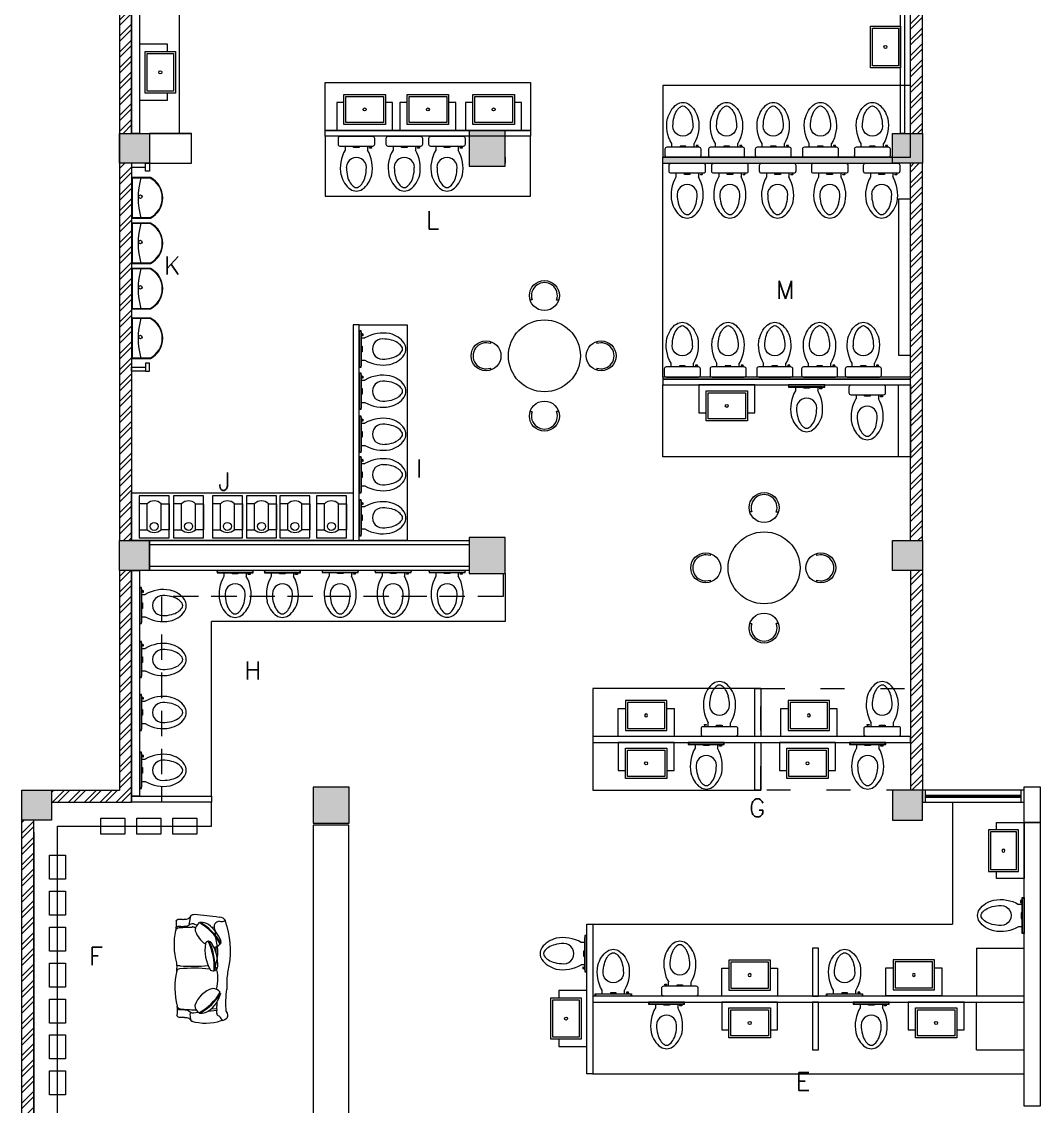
# Model space of a CAD drawing. Header units: inches. Extents: x 111501 to 134888, y 46021 to 52102.
# Drawn here: x 113148 to 113658, y 48866 to 49409 of the extents above; entities that cross this region are included whole.
import ezdxf
from ezdxf.lldxf.tags import DXFTag

# ---------------------------------------------------------------- set-up
doc = ezdxf.new("R2010")
doc.units = ezdxf.units.IN
doc.header["$MEASUREMENT"] = 0
doc.linetypes.add('ACAD_ISO03W100', pattern=[30, 12, -18])
doc.linetypes.add('DASHED', pattern=[19.05, 12.7, -6.35])
for name, color, linetype, lineweight in [('column', 252, 'Continuous', 9), ('FURNITURE', 14, 'Continuous', 18), ('text', 7, 'Continuous', 0), ('wall', 7, 'Continuous', 9), ('window', 140, 'Continuous', 15)]:
    doc.layers.add(name, color=color, linetype=linetype, lineweight=lineweight)
doc.layers.add('pt19', color=151, linetype='Continuous')
doc.styles.get("Standard").update_dxf_attribs({"font": 'txt.shx', "height": 6})
tags = doc.linetypes.add('02B1', pattern=[15, 12, -3]).pattern_tags.tags
tags[6:7] = [DXFTag(74, 4), DXFTag(75, 0), DXFTag(340, '0'), DXFTag(46, 1.0), DXFTag(50, 0.0), DXFTag(44, 0.0), DXFTag(45, 0.0)]
tags[4:5] = [DXFTag(74, 4), DXFTag(75, 0), DXFTag(340, '0'), DXFTag(46, 1.0), DXFTag(50, 0.0), DXFTag(44, 0.0), DXFTag(45, 0.0)]
pattern_1 = [(45, (14270.155, 1823.8855), (-3.97747564, 3.97747564), []), (45, (14272.8066, 1823.8855), (-3.97747564, 3.97747564), [])]

# ---------------------------------------------------------------- blocks, each defined once
blk = doc.blocks.new('A$C2699740B')
at = {"layer": 'FURNITURE'}
for p, q in [((1, 17.05), (1, 1)), ((1, 14.62), (2.86, 14.62)), ((1, 3.43), (2.86, 3.43))]:
    blk.add_line(p, q, dxfattribs=at)
at = {"layer": 'FURNITURE', "linetype": 'Continuous'}
for p, q in [((1, 10.45), (1.54, 10.45)), ((1.54, 7.61), (1, 7.61)), ((1.54, 10.45), (1.54, 7.61))]:
    blk.add_line(p, q, dxfattribs=at)
at = {"layer": 'FURNITURE'}
blk.add_lwpolyline([(0, 0), (1.02, 0), (1.02, 18.06), (0, 18.06)], close=True, dxfattribs=at)
at = {"layer": 'FURNITURE', "linetype": 'Continuous'}
for points in [[(1.53, 16.58), (1, 16.58), (1, 16.35), (1.53, 16.35)], [(1.53, 16.58), (1.87, 16.58), (1.87, 15.63), (1.65, 15.63)], [(1.53, 16.26), (1.53, 16.35)]]:
    blk.add_lwpolyline(points, dxfattribs=at)
blk.add_arc((-0.37, 15.59), 2.01, 0.8881, 19.3392, dxfattribs=at)
at = {"layer": 'FURNITURE', "extrusion": (0, 0, -1)}
for centre, start_param, end_param in [((0, 17.05), 2.356194, 3.926991), ((0, 1), 3.926991, 5.497787)]:
    blk.add_ellipse(centre, major_axis=(-0.709, -0.709), ratio=1, start_param=start_param, end_param=end_param, dxfattribs=at)
at = {"layer": 'FURNITURE'}
for centre, major_axis, start_param, end_param in [((11.95, -1.19), (-12.9, -12.9), 3.740911, 4.44905), ((11.62, 2.43), (10.46, -10.46), 1.79758, 2.102858), ((11.6, 9.03), (3.56, -3.56), 2.356179, 5.497772), ((11.6, -4), (-12.77, -12.77), 3.673654, 3.926975), ((13.26, 2.43), (-8.08, -8.08), 3.368376, 3.673654), ((15.79, 6.48), (4.7, -4.7), 1.370664, 1.797579), ((14.16, 6.48), (7.07, -7.07), 1.370664, 1.797579), ((18, 9.03), (3.81, -3.81), 0.785384, 1.370663), ((13.26, 15.63), (-8.08, -8.08), 1.038704, 1.343982), ((15.79, 11.57), (-4.7, -4.7), 1.343983, 1.770898), ((14.16, 11.57), (7.07, -7.07), -0.226814, 0.200102), ((19.64, 9.03), (-1.44, -1.44), 2.35618, 2.941459), ((19.64, 9.03), (-1.44, -1.44), 1.7709, 2.356179), ((18, 9.03), (-3.81, -3.81), 1.770899, 2.356178), ((11.91, 19.01), (12.74, -12.74), -1.31209, -0.594747), ((11.6, 22.05), (12.77, -12.77), -0.785413, -0.532092), ((11.62, 15.63), (-10.46, -10.46), 1.038704, 1.343982)]:
    blk.add_ellipse(centre, major_axis=major_axis, ratio=1, start_param=start_param, end_param=end_param, dxfattribs=at)
blk = doc.blocks.new('fgfdg')
at = {"layer": 'FURNITURE'}
for points in [[(9958.2, 25320.5), (9961.82, 25320.5), (9961.82, 25334.5), (9933.82, 25334.5), (9933.82, 25320.5), (9937.44, 25320.5)], [(9937.44, 25316.5), (9937.44, 25331.56), (9958.2, 25331.56), (9958.2, 25316.5), (9937.44, 25316.5), (9937.44, 25316.5)]]:
    blk.add_lwpolyline(points, dxfattribs=at)
blk.add_lwpolyline([(9938.44, 25317.5), (9938.44, 25330.56), (9957.2, 25330.56), (9957.2, 25317.5), (9938.44, 25317.5)], close=True, dxfattribs=at)
blk.add_circle((9947.82, 25324.03), 0.75, dxfattribs=at)
blk = doc.blocks.new('so')
at = {"layer": 'FURNITURE'}
for p, q in [((93769.7, 46908.55), (93770.47, 46908.35)), ((93770.77, 46907.56), (93771.08, 46904.87)), ((93752.34, 46905.16), (93752.51, 46906.52)), ((93762.11, 46903.43), (93757.75, 46902.84)), ((93760.52, 46902.13), (93757.93, 46901.98)), ((93769.43, 46904.14), (93767.18, 46903.8)), ((93768.58, 46902.89), (93768.03, 46902.73)), ((93758.31, 46881.28), (93758.24, 46879.86)), ((93753.59, 46857.91), (93753.48, 46858.34)), ((93759.31, 46862.37), (93758.99, 46862.39)), ((93760.5, 46861.17), (93759.13, 46861.32)), ((93769.27, 46859.7), (93767.77, 46860.37)), ((93769.29, 46861.22), (93768.4, 46861.65)), ((93771.08, 46856.49), (93771.61, 46859.22)), ((93769.77, 46854.9), (93769.47, 46854.89)), ((93776, 46857.32), (93774.86, 46857.39)), ((93777.45, 46857.47), (93777.04, 46857.3)), ((93777.89, 46857.84), (93777.45, 46857.47))]:
    blk.add_line(p, q, dxfattribs=at)
for centre, radius, start, end in [((93752.46, 46904.62), 4.07, 18.4048, 56.0401), ((93754.78, 46907.41), 0.592, 8.8705, 94.0542), ((93763.41, 46883.52), 25.81, 74.1393, 107.6386), ((93780.54, 46879.15), 29.07, 119.8296, 148.5746), ((93770.84, 46890.55), 15.56, 124.1523, 166.0404), ((93780.63, 46879.22), 28.66, 119.184, 149.2689), ((93755.74, 46903.77), 2.22, 335.1345, 74.7005), ((93755.09, 46901.83), 2.85, 350.2141, 20.7648), ((93765.94, 46896.04), 8.32, 88.95, 117.4194), ((93765.76, 46903.7), 0.425, 39.9333, 118.7173), ((93766.29, 46903.99), 0.425, 39.9333, 118.7173), ((93763.54, 46900.06), 5.23, 5.8481, 53.1687), ((93769.92, 46901.55), 2.64, 74.0148, 100.6563), ((93756.37, 46904.5), 12.96, 285.2491, 342.4773), ((93759.97, 46897.06), 5.07, 219.4617, 267.8877), ((93777.5, 46879.99), 20.24, 176.5091, 212.6661), ((93759.56, 46880.94), 2.28, 111.7738, 176.8067), ((93787.71, 46881), 29.07, 175.9325, 205.5687), ((93759.48, 46879.97), 3.18, 64.5085, 103.8842), ((93787.69, 46881.11), 28.66, 175.9605, 206.263), ((93744.39, 46872.73), 19.32, 350.1279, 31.5529), ((93757.39, 46868.51), 1.77, 156.9035, 196.4041), ((93756.02, 46869.34), 0.305, 93.719, 203.897), ((93780.82, 46883.9), 29.07, 210.3996, 239.1446), ((93780.9, 46883.82), 28.66, 209.7053, 239.7902), ((93759.92, 46866.36), 5.07, 98.3846, 139.5125), ((93679.26, 46871.47), 79.79, 359.9178, 0.1427), ((93761.85, 46870.2), 1.77, 219.5642, 259.0648), ((93761.83, 46870.19), 1.77, 275.2559, 334.0143), ((93755.99, 46858.63), 13.37, 20.038, 55.9443), ((93774.12, 46875.91), 20.07, 203.2376, 232.6739), ((93761.77, 46868.6), 0.305, 212.0713, 322.2493), ((93755.56, 46853.08), 5.35, 81.4491, 112.1737), ((93756.27, 46861.23), 2.87, 271.8187, 21.7343), ((93765.91, 46867.27), 8.32, 241.5549, 270.0243), ((93766.16, 46859.33), 0.425, 240.2569, 319.041), ((93763.43, 46863.29), 5.23, 305.8056, 353.1262), ((93764.3, 46862.3), 4.34, 4.7503, 12.2324), ((93769.85, 46864.16), 4.5, 262.578, 288.7751)]:
    blk.add_arc(centre, radius, start, end, dxfattribs=at)
at = {"layer": 'FURNITURE', "extrusion": (0, 0, -1)}
for centre, major_axis, ratio, start_param, end_param in [((93757.64, 46904.17), (-5.13, 2.35), 0.618231, 5.500844, 7.184555), ((93773.54, 46909.47), (-3.31, 0.03), 0.909091, 4.616161, 5.890683), ((93689.39, 46899.23), (-63.77, 0.57), 0.909091, 3.056167, 3.251523), ((93764.63, 46809.88), (-102.4, 0.92), 0.909091, 1.601237, 1.67337), ((93767.88, 46905.84), (-3.36, 0.03), 0.909091, 3.452305, 3.740947), ((93773.87, 46910.2), (-0.08, 7.57), 0.730686, 3.178935, 3.779527), ((93775.86, 46848.78), (-59.28, 0.53), 0.909091, 1.527079, 1.573647), ((93775.94, 46852.61), (-59.28, 0.53), 0.909091, 1.527079, 1.573647), ((93775.75, 46900.71), (-1.84, 0.02), 0.909091, 1.671525, 3.054326), ((93776.07, 46901.25), (-1.62, 0.01), 0.909091, 1.838774, 2.80094), ((93776.15, 46905.08), (-1.62, 0.01), 0.909091, 1.838774, 2.80094), ((93890.94, 46901.04), (-113.36, 2.08), 0.701645, 6.254642, 6.313975), ((93921.13, 46888.07), (-163.89, 1.47), 0.909091, 0.062984, 0.077367), ((93759.67, 46900.91), (-1.84, 0.02), 0.909091, 0.073573, 0.254317), ((93921.96, 46889.1), (164.59, 2.24), 0.332533, 3.039374, 3.24171), ((94512.72, 46901.52), (761.68, 30.39), 0.237765, 3.06991, 3.193225), ((93769.2, 46973.97), (1.09, 92.29), 0.86194, 3.038922, 3.227555), ((93776.06, 46879.38), (1.82, 0.64), 0.643947, 4.915204, 6.007097), ((93776.1, 46883.74), (-1.41, 1.06), 0.914805, 2.750316, 4.013629), ((93640.53, 46875.47), (-138.39, 7.62), 0.514907, 2.983139, 3.210922), ((93724.36, 46862.32), (24.04, 24.18), 1, 0.556107, 0.764052), ((93925.72, 46873.33), (-167.53, 1.5), 0.909091, 6.258896, 6.277374), ((93760.41, 46863.29), (-1.84, 0.02), 0.909091, 5.638899, 6.209604), ((93745.95, 47451.69), (-649.87, 5.82), 0.909091, 4.657058, 4.668338), ((93768.59, 46858.41), (-3.26, 0.03), 0.909091, 1.877441, 2.006467), ((93773.86, 46857.98), (-3.31, 0.03), 0.909091, 0.681701, 1.699089), ((93768.37, 46858.41), (-3.36, 0.03), 0.909091, 2.622382, 2.862945), ((93779.28, 46914.66), (-59.28, 0.53), 0.909091, 4.741604, 4.788172), ((93776.49, 46863.15), (-1.84, 0.02), 0.909091, 3.260925, 4.643725), ((93776.58, 46858.71), (-1.62, 0.01), 0.909091, 3.51431, 4.476477), ((93776.7, 46862.24), (-1.62, 0.01), 0.909091, 3.51431, 4.476477), ((93891.41, 46855.42), (-113.27, 4.67), 0.710878, 6.259211, 6.318545), ((93758.3, 46860.31), (4.57, 2.7), 0.675931, 2.302953, 3.269293), ((93792.92, 47096.89), (35.25, 240.83), 0.806916, 3.083864, 3.147073), ((93768.83, 46856.9), (-2.29, 0.02), 0.909091, 3.32703, 4.655766), ((93773.74, 46854.45), (-3.31, 0.03), 0.909091, 0.424568, 1.699089), ((93779.16, 46911.13), (-59.28, 0.53), 0.909091, 4.741604, 4.788172)]:
    blk.add_ellipse(centre, major_axis=major_axis, ratio=ratio, start_param=start_param, end_param=end_param, dxfattribs=at)
at = {"layer": 'FURNITURE'}
for centre, major_axis, ratio, start_param, end_param in [((93640.44, 46884.08), (138.21, 10.34), 0.51003, 6.125714, 6.37511), ((93770.96, 46788.62), (-3.01, 92.25), 0.86194, 6.180515, 6.356807), ((93806.28, 46882.06), (28.59, 1.59), 0.753441, 3.013769, 3.201526), ((93774.94, 46873.78), (12.53, 12.6), 1, 2.00439, 2.558399)]:
    blk.add_ellipse(centre, major_axis=major_axis, ratio=ratio, start_param=start_param, end_param=end_param, dxfattribs=at)
blk.add_open_spline([(93751.68, 46880.48), (93752.13, 46882.86), (93752.89, 46886.84), (93752.75, 46890.88), (93752.7, 46892.51)], degree=3, knots=[0, 0, 0, 0, 10.027834, 16.763705, 16.763705, 16.763705, 16.763705], dxfattribs=at)
blk = doc.blocks.new('Z$W@#6334')
at = {"layer": 'FURNITURE'}
for points in [[(2.47, 3.91), (11.08, 0), (19.45, 18.43), (10.84, 22.34)], [(2.57, 4.14), (10.96, 0.33), (19.12, 18.31), (10.74, 22.11)]]:
    blk.add_lwpolyline(points, dxfattribs=at)
blk.add_circle((10.97, 10.47), 0.875, dxfattribs=at)
for centre, radius, start, end in [((11.37, 10.99), 11.37, 92.6651, 218.4878), ((11.37, 10.99), 11.12, 92.6651, 218.4878), ((-20.87, 25.63), 36.4, 319.4334, 351.7195)]:
    blk.add_arc(centre, radius, start, end, dxfattribs=at)
blk = doc.blocks.new('EWC')
at = {"layer": 'FURNITURE'}
for p, q in [((120.336, 285.853), (120.336, 285.929)), ((120.361, 285.954), (120.763, 285.954)), ((120.788, 285.929), (120.788, 285.853)), ((120.763, 285.828), (120.361, 285.828)), ((120.422, 285.828), (120.422, 285.782)), ((120.702, 285.828), (120.702, 285.782))]:
    blk.add_line(p, q, dxfattribs=at)
at = {"layer": 'FURNITURE', "linetype": 'ByBlock'}
blk.add_line((120.367, 285.954), (120.757, 285.954), dxfattribs=at)
at = {"layer": 'FURNITURE', "linetype": 'Continuous'}
for p, q in [((120.527, 285.815), (120.527, 285.828)), ((120.597, 285.815), (120.527, 285.815)), ((120.597, 285.828), (120.597, 285.815))]:
    blk.add_line(p, q, dxfattribs=at)
for points in [[(120.751, 285.815), (120.751, 285.807), (120.727, 285.807), (120.727, 285.812)], [(120.743, 285.815), (120.745, 285.815)], [(120.751, 285.815), (120.751, 285.828), (120.745, 285.828), (120.745, 285.815)]]:
    blk.add_lwpolyline(points, dxfattribs=at)
blk.add_arc((120.726, 285.862), 0.0503, 270.8881, 289.3392, dxfattribs=at)
at = {"layer": 'FURNITURE', "extrusion": (0, 0, -1)}
for centre, major_axis, start_param, end_param in [((120.361, 285.929), (-0.0177, -0.0177), 0.785398, 2.356194), ((120.763, 285.929), (-0.0177, -0.0177), 2.356194, 3.926991), ((120.361, 285.853), (-0.0177, 0.0177), 3.926991, 5.497787), ((120.763, 285.853), (-0.0177, 0.0177), 2.356194, 3.926991)]:
    blk.add_ellipse(centre, major_axis=major_axis, ratio=1, start_param=start_param, end_param=end_param, dxfattribs=at)
at = {"layer": 'FURNITURE'}
for centre, major_axis, start_param, end_param in [((120.811, 285.555), (-0.319, -0.319), -1.31209, -0.594747), ((120.307, 285.555), (-0.322, 0.322), 3.740911, 4.44905), ((120.562, 285.563), (-0.0891, -0.0891), 2.356179, 5.497772), ((120.888, 285.563), (-0.319, -0.319), -0.785413, -0.532092), ((120.236, 285.563), (-0.319, 0.319), 3.673654, 3.926975), ((120.727, 285.563), (-0.261, 0.261), 1.038704, 1.343982), ((120.626, 285.499), (-0.177, -0.177), -0.226814, 0.200102), ((120.727, 285.522), (-0.202, 0.202), 1.038704, 1.343982), ((120.626, 285.458), (-0.117, 0.117), 1.343983, 1.770898), ((120.498, 285.458), (-0.117, -0.117), 1.370664, 1.797579), ((120.498, 285.499), (-0.177, -0.177), 1.370664, 1.797579), ((120.397, 285.522), (-0.202, 0.202), 3.368376, 3.673654), ((120.397, 285.563), (-0.261, -0.261), 1.79758, 2.102858), ((120.562, 285.403), (-0.0954, 0.0954), 1.770899, 2.356178), ((120.562, 285.362), (-0.036, 0.036), 1.7709, 2.356179), ((120.562, 285.362), (-0.036, 0.036), 2.35618, 2.941459), ((120.562, 285.403), (-0.0954, -0.0954), 0.785384, 1.370663)]:
    blk.add_ellipse(centre, major_axis=major_axis, ratio=1, start_param=start_param, end_param=end_param, dxfattribs=at)

msp = doc.modelspace()

# ---------------------------------------------------------------- hatches: boundary and pattern name
at = {"layer": 'column'}
h = msp.add_hatch(color=256, dxfattribs=at)
h.paths.add_polyline_path([(113372.45, 49150.92), (113372.45, 49132.92), (113390.45, 49132.92), (113390.45, 49150.92)])
h.paths.add_polyline_path([(113372.45, 49354.84), (113372.45, 49336.84), (113390.45, 49336.84), (113390.45, 49354.84)])
h.paths.add_polyline_path([(113372.45, 49558.77), (113372.45, 49540.77), (113390.45, 49540.77), (113390.45, 49558.77)])
h = msp.add_hatch(color=256, dxfattribs=at)
h.paths.add_polyline_path([(113197.45, 49349.39), (113197.45, 49338.39), (113208.45, 49338.39), (113208.45, 49349.39)])
h.paths.add_polyline_path([(113208.45, 49349.39), (113208.45, 49353.39), (113197.45, 49353.39), (113197.45, 49349.39)])
h.paths.add_polyline_path([(113208.45, 49338.39), (113212.45, 49338.39), (113212.45, 49349.39), (113208.45, 49349.39)])
h.paths.add_polyline_path([(113212.45, 49353.39), (113208.45, 49353.39), (113208.45, 49349.39), (113212.45, 49349.39)])
h = msp.add_hatch(color=256, dxfattribs=at)
h.paths.add_polyline_path([(113584.45, 49349.39), (113584.45, 49338.39), (113595.45, 49338.39), (113595.45, 49349.39)])
h.paths.add_polyline_path([(113595.45, 49349.39), (113595.45, 49353.39), (113584.45, 49353.39), (113584.45, 49349.39)])
h.paths.add_polyline_path([(113595.45, 49338.39), (113599.45, 49338.39), (113599.45, 49349.39), (113595.45, 49349.39)])
h.paths.add_polyline_path([(113599.45, 49353.39), (113595.45, 49353.39), (113595.45, 49349.39), (113599.45, 49349.39)])
h = msp.add_hatch(color=256, dxfattribs=at)
h.paths.add_polyline_path([(113197.45, 49145.47), (113197.45, 49134.47), (113208.45, 49134.47), (113208.45, 49145.47)])
h.paths.add_polyline_path([(113208.45, 49145.47), (113208.45, 49149.47), (113197.45, 49149.47), (113197.45, 49145.47)])
h.paths.add_polyline_path([(113208.45, 49134.47), (113212.45, 49134.47), (113212.45, 49145.47), (113208.45, 49145.47)])
h.paths.add_polyline_path([(113212.45, 49149.47), (113208.45, 49149.47), (113208.45, 49145.47), (113212.45, 49145.47)])
h = msp.add_hatch(color=256, dxfattribs=at)
h.paths.add_polyline_path([(113584.45, 49145.47), (113584.45, 49134.47), (113595.45, 49134.47), (113595.45, 49145.47)])
h.paths.add_polyline_path([(113595.45, 49145.47), (113595.45, 49149.47), (113584.45, 49149.47), (113584.45, 49145.47)])
h.paths.add_polyline_path([(113595.45, 49134.47), (113599.45, 49134.47), (113599.45, 49145.47), (113595.45, 49145.47)])
h.paths.add_polyline_path([(113599.45, 49149.47), (113595.45, 49149.47), (113595.45, 49145.47), (113599.45, 49145.47)])
for points in [[(113294.46, 49025.92), (113294.46, 49007.92), (113312.46, 49007.92), (113312.46, 49025.92)], [(113148.45, 49024.42), (113148.45, 49009.42), (113163.45, 49009.42), (113163.45, 49024.42)]]:
    msp.add_hatch(color=256, dxfattribs=at).paths.add_polyline_path(points)
h = msp.add_hatch(color=256, dxfattribs=at)
h.paths.add_polyline_path([(113599.45, 49020.47), (113599.45, 49009.47), (113588.45, 49009.47), (113588.45, 49020.47)])
h.paths.add_polyline_path([(113588.45, 49020.47), (113588.45, 49024.47), (113599.45, 49024.47), (113599.45, 49020.47)])
h.paths.add_polyline_path([(113588.45, 49009.47), (113584.45, 49009.47), (113584.45, 49020.47), (113588.45, 49020.47)])
h.paths.add_polyline_path([(113584.45, 49024.47), (113588.45, 49024.47), (113588.45, 49020.47), (113584.45, 49020.47)])
at = {"layer": 'pt19', "lineweight": 0}
msp.add_hatch(color=256, dxfattribs=at).paths.add_polyline_path([(113469.45, 49341.34), (113469.45, 49338.34), (113584.45, 49338.34), (113584.45, 49341.34)])
at = {"layer": 'wall', "lineweight": 5}
h = msp.add_hatch(dxfattribs=at)
h.set_pattern_fill('ANSI32', color=256, scale=15, style=0)
h.set_pattern_definition(pattern_1)
h.paths.add_polyline_path([(113593.45, 49353.34), (113599.45, 49353.34), (113599.45, 49542.27), (113593.45, 49542.27)])
h.paths.add_polyline_path([(113593.45, 49149.42), (113599.45, 49149.42), (113599.45, 49338.34), (113593.45, 49338.34)])
h.paths.add_polyline_path([(113593.45, 49557.27), (113599.45, 49557.27), (113599.45, 49742.2), (113593.45, 49742.2)])
h.paths.add_polyline_path([(113593.45, 49024.42), (113599.45, 49024.42), (113599.45, 49134.42), (113593.45, 49134.42)])
h = msp.add_hatch(dxfattribs=at)
h.set_pattern_fill('ANSI32', color=256, scale=15, style=0)
h.set_pattern_definition(pattern_1)
h.paths.add_polyline_path([(113197.45, 49353.34), (113203.45, 49353.34), (113203.45, 49540.77), (113197.45, 49540.77)])
h.paths.add_polyline_path([(113197.45, 49730.2), (113197.45, 49558.77), (113203.45, 49558.77), (113203.45, 49730.2)])
h = msp.add_hatch(dxfattribs=at)
h.set_pattern_fill('ANSI32', color=256, scale=15, style=0)
h.set_pattern_definition(pattern_1)
h.paths.add_polyline_path([(113163.45, 49018.42), (113163.45, 49024.42), (113197.45, 49024.42), (113197.45, 49134.42), (113203.45, 49134.42), (113203.45, 49125.93), (113203.45, 49107.88), (113203.45, 49098.93), (113203.45, 49080.87), (113203.45, 49072.41), (113203.45, 49054.35), (113203.45, 49043.45), (113203.45, 49025.4), (113203.45, 49018.42)])
h.paths.add_polyline_path([(113197.45, 49149.42), (113203.45, 49149.42), (113203.45, 49338.34), (113197.45, 49338.34)])
h = msp.add_hatch(dxfattribs=at)
h.set_pattern_fill('ANSI32', color=256, scale=15, style=0)
h.set_pattern_definition(pattern_1)
h.paths.add_polyline_path([(113148.45, 48822.49), (113148.45, 49009.42), (113154.45, 49009.42), (113154.45, 48822.49)])

# ---------------------------------------------------------------- linework, layer by layer
at = {"layer": 'column'}
for points in [[(113197.45, 49353.34), (113212.45, 49353.34), (113212.45, 49338.34), (113197.45, 49338.34)], [(113390.45, 49354.84), (113372.45, 49354.84), (113372.45, 49336.84), (113390.45, 49336.84)], [(113584.45, 49353.34), (113599.45, 49353.34), (113599.45, 49338.34), (113584.45, 49338.34)], [(113390.45, 49150.92), (113372.45, 49150.92), (113372.45, 49132.92), (113390.45, 49132.92)], [(113197.45, 49149.42), (113212.45, 49149.42), (113212.45, 49134.42), (113197.45, 49134.42)], [(113584.45, 49149.42), (113599.45, 49149.42), (113599.45, 49134.42), (113584.45, 49134.42)], [(113312.46, 49025.92), (113294.46, 49025.92), (113294.46, 49007.92), (113312.46, 49007.92)], [(113148.45, 49024.42), (113163.45, 49024.42), (113163.45, 49009.42), (113148.45, 49009.42)], [(113599.45, 49024.42), (113584.45, 49024.42), (113584.45, 49009.42), (113599.45, 49009.42)]]:
    msp.add_lwpolyline(points, close=True, dxfattribs=at)
at = {"layer": 'FURNITURE', "lineweight": 5}
for p, q in [((113227.45, 49353.34), (113227.45, 49531.77)), ((113212.45, 49353.34), (113233.45, 49353.34)), ((113469.45, 49231.34), (113469.45, 49341.34)), ((113210.45, 49334.32), (113210.45, 49338.32)), ((113389.45, 49132.92), (113389.45, 49121.42)), ((113390.45, 49132.92), (113390.45, 49108.92)), ((113243.45, 49021.42), (113243.45, 49108.92)), ((113390.45, 49108.92), (113243.45, 49108.92)), ((113434.45, 49075.42), (113434.45, 49024.42)), ((113614.45, 49018.42), (113614.45, 48957.42)), ((113434.45, 48957.42), (113614.45, 48957.42)), ((113434.45, 48957.42), (113434.45, 48921.42)), ((113434.45, 48918.42), (113434.45, 48882.42)), ((113434.45, 48882.42), (113650.45, 48882.42))]:
    msp.add_line(p, q, dxfattribs=at)
at = {"layer": 'FURNITURE', "lineweight": 0}
for p, q in [((113404.04, 49269.92), (113402.99, 49269.93)), ((113417.32, 49269.88), (113416.27, 49269.88)), ((113383.17, 49249.1), (113383.16, 49248.05)), ((113436.35, 49249.1), (113436.35, 49248.05)), ((113383.12, 49235.83), (113383.12, 49234.77)), ((113436.39, 49235.83), (113436.4, 49234.77)), ((113404.04, 49213.97), (113402.99, 49213.96)), ((113417.32, 49214.01), (113416.27, 49214.01)), ((113514.04, 49163.79), (113512.99, 49163.79)), ((113527.32, 49163.74), (113526.27, 49163.74)), ((113493.16, 49142.97), (113493.16, 49141.91)), ((113546.35, 49142.97), (113546.35, 49141.91)), ((113493.12, 49129.69), (113493.12, 49128.63)), ((113546.39, 49129.69), (113546.4, 49128.63)), ((113514.04, 49107.83), (113512.99, 49107.82)), ((113527.32, 49107.87), (113526.27, 49107.87))]:
    msp.add_line(p, q, dxfattribs=at)
at = {"layer": 'FURNITURE', "linetype": 'DASHED', "lineweight": 5}
msp.add_line((113218.45, 49121.42), (113218.45, 49018.42), dxfattribs=at)
at = {"layer": 'FURNITURE', "lineweight": 5}
for points in [[(113203.45, 49540.77), (113207.38, 49540.77), (113207.38, 49353.34), (113203.45, 49353.34)], [(113588.45, 49542.27), (113590.45, 49542.27), (113590.45, 49353.34), (113588.45, 49353.34)], [(113403.14, 49354.84), (113300.45, 49354.84), (113300.45, 49378.84), (113403.14, 49378.84)], [(113469.45, 49341.34), (113593.45, 49341.34), (113593.45, 49377.34), (113469.45, 49377.34)], [(113212.45, 49338.42), (113233.45, 49338.42), (113233.45, 49353.34), (113212.45, 49353.34)], [(113300.45, 49354.84), (113403.14, 49354.84), (113403.14, 49351.84), (113300.45, 49351.84)], [(113403.14, 49351.84), (113300.45, 49351.84), (113300.45, 49321.84), (113403.14, 49321.84)], [(113203.45, 49336.34), (113210.45, 49336.34), (113210.45, 49338.34), (113203.45, 49338.34)], [(113210.45, 49338.34), (113212.45, 49338.34), (113212.45, 49334.34), (113210.45, 49334.34)], [(113587.45, 49242.34), (113593.45, 49242.34), (113593.45, 49320.34), (113587.45, 49320.34)], [(113317.45, 49257.42), (113314.45, 49257.42), (113314.45, 49149.42), (113317.45, 49149.42)], [(113317.45, 49257.42), (113341.45, 49257.42), (113341.45, 49149.42), (113317.45, 49149.42)], [(113210.45, 49234.34), (113212.45, 49234.34), (113212.45, 49238.34), (113210.45, 49238.34)], [(113210.45, 49234.34), (113203.45, 49234.34), (113203.45, 49236.34), (113210.45, 49236.34)], [(113469.45, 49230.34), (113593.45, 49230.34), (113593.45, 49231.34), (113469.45, 49231.34)], [(113469.45, 49227.34), (113593.45, 49227.34), (113593.45, 49230.34), (113469.45, 49230.34)], [(113469.45, 49227.34), (113593.45, 49227.34), (113593.45, 49191.34), (113469.45, 49191.34)], [(113587.45, 49227.34), (113593.45, 49227.34), (113593.45, 49191.34), (113587.45, 49191.34)], [(113222.28, 49171.9), (113207.28, 49171.9), (113207.28, 49150.9), (113222.28, 49150.9)], [(113239.51, 49171.9), (113224.51, 49171.9), (113224.51, 49150.9), (113239.51, 49150.9)], [(113258.94, 49171.9), (113243.94, 49171.9), (113243.94, 49150.9), (113258.94, 49150.9)], [(113276.03, 49171.9), (113261.03, 49171.9), (113261.03, 49150.9), (113276.03, 49150.9)], [(113292.74, 49171.9), (113277.74, 49171.9), (113277.74, 49150.9), (113292.74, 49150.9)], [(113311.01, 49171.9), (113296.01, 49171.9), (113296.01, 49150.9), (113311.01, 49150.9)], [(113211.28, 49167.9), (113207.28, 49167.9), (113207.28, 49154.9), (113211.28, 49154.9)], [(113218.28, 49167.9), (113222.28, 49167.9), (113222.28, 49154.9), (113218.28, 49154.9)], [(113228.51, 49167.9), (113224.51, 49167.9), (113224.51, 49154.9), (113228.51, 49154.9)], [(113235.51, 49167.9), (113239.51, 49167.9), (113239.51, 49154.9), (113235.51, 49154.9)], [(113247.94, 49167.9), (113243.94, 49167.9), (113243.94, 49154.9), (113247.94, 49154.9)], [(113254.94, 49167.9), (113258.94, 49167.9), (113258.94, 49154.9), (113254.94, 49154.9)], [(113265.03, 49167.9), (113261.03, 49167.9), (113261.03, 49154.9), (113265.03, 49154.9)], [(113272.03, 49167.9), (113276.03, 49167.9), (113276.03, 49154.9), (113272.03, 49154.9)], [(113281.74, 49167.9), (113277.74, 49167.9), (113277.74, 49154.9), (113281.74, 49154.9)], [(113288.74, 49167.9), (113292.74, 49167.9), (113292.74, 49154.9), (113288.74, 49154.9)], [(113300.01, 49167.9), (113296.01, 49167.9), (113296.01, 49154.9), (113300.01, 49154.9)], [(113307.01, 49167.9), (113311.01, 49167.9), (113311.01, 49154.9), (113307.01, 49154.9)], [(113212.45, 49149.42), (113372.45, 49149.42), (113372.45, 49134.42), (113212.45, 49134.42)], [(113203.45, 49134.42), (113207.45, 49134.42), (113207.45, 49021.42), (113203.45, 49021.42)], [(113515.48, 49075.42), (113518.48, 49075.42), (113518.48, 49051.42), (113515.48, 49051.42)], [(113593.45, 49051.42), (113434.45, 49051.42), (113434.45, 49048.42), (113593.45, 49048.42)], [(113515.46, 49048.42), (113518.46, 49048.42), (113518.46, 49024.42), (113515.46, 49024.42)], [(113203.45, 49021.42), (113243.45, 49021.42), (113243.45, 49018.42), (113203.45, 49018.42)], [(113188.11, 49010.42), (113200.11, 49010.42), (113200.11, 49002.42), (113188.11, 49002.42)], [(113206.11, 49010.42), (113218.11, 49010.42), (113218.11, 49002.42), (113206.11, 49002.42)], [(113224.11, 49010.42), (113236.11, 49010.42), (113236.11, 49002.42), (113224.11, 49002.42)], [(113170.45, 48991.91), (113170.45, 48979.91), (113162.45, 48979.91), (113162.45, 48991.91)], [(113170.45, 48973.91), (113170.45, 48961.91), (113162.45, 48961.91), (113162.45, 48973.91)], [(113170.45, 48955.91), (113170.45, 48943.91), (113162.45, 48943.91), (113162.45, 48955.91)], [(113431.45, 48957.42), (113434.45, 48957.42), (113434.45, 48882.42), (113431.45, 48882.42)], [(113544.45, 48921.42), (113547.45, 48921.42), (113547.45, 48945.42), (113544.45, 48945.42)], [(113170.45, 48937.91), (113170.45, 48925.91), (113162.45, 48925.91), (113162.45, 48937.91)], [(113170.45, 48919.91), (113170.45, 48907.91), (113162.45, 48907.91), (113162.45, 48919.91)], [(113434.45, 48918.42), (113650.45, 48918.42), (113650.45, 48921.42), (113434.45, 48921.42)], [(113544.45, 48894.42), (113547.45, 48894.42), (113547.45, 48918.42), (113544.45, 48918.42)], [(113170.45, 48901.91), (113170.45, 48889.91), (113162.45, 48889.91), (113162.45, 48901.91)], [(113170.45, 48883.91), (113170.45, 48871.91), (113162.45, 48871.91), (113162.45, 48883.91)]]:
    msp.add_lwpolyline(points, close=True, dxfattribs=at)
at = {"layer": 'FURNITURE'}
for points in [[(113573.39, 49406.96), (113588.45, 49406.96), (113588.45, 49386.2), (113573.39, 49386.2), (113573.39, 49406.96), (113573.39, 49406.96)], [(113626.45, 48945.42), (113626.45, 48921.42)], [(113626.45, 48894.42), (113626.45, 48918.42)]]:
    msp.add_lwpolyline(points, dxfattribs=at)
msp.add_lwpolyline([(113574.39, 49405.96), (113587.45, 49405.96), (113587.45, 49387.2), (113574.39, 49387.2), (113574.39, 49405.96)], close=True, dxfattribs=at)
at = {"layer": 'FURNITURE', "lineweight": 5}
for points in [[(113390.45, 49341.34), (113390.45, 49338.34)], [(113469.45, 49341.34), (113584.45, 49341.34)], [(113469.45, 49338.34), (113584.45, 49338.34), (113584.45, 49341.34), (113469.45, 49341.34)], [(113212.45, 49147.42), (113372.45, 49147.42)], [(113372.45, 49136.42), (113212.45, 49136.42)], [(113518.48, 49075.42), (113434.45, 49075.42)], [(113434.45, 49024.42), (113518.46, 49024.42)], [(113166.45, 49006.42), (113243.45, 49006.42), (113243.45, 49018.42), (113203.45, 49018.42)], [(113154.45, 49003.49), (113154.45, 48822.49), (113166.45, 48822.49)], [(113166.45, 48822.49), (113166.45, 49006.42)], [(113626.45, 48945.42), (113650.45, 48945.42)], [(113626.45, 48894.42), (113650.45, 48894.42)]]:
    msp.add_lwpolyline(points, dxfattribs=at)
at = {"layer": 'FURNITURE', "linetype": 'ByBlock', "lineweight": 0}
msp.add_lwpolyline([(113314.45, 49173.42), (113314.45, 49149.42), (113203.45, 49149.42), (113203.45, 49173.42)], close=True, dxfattribs=at)
at = {"layer": 'FURNITURE', "linetype": 'DASHED', "lineweight": 5}
msp.add_lwpolyline([(113389.45, 49121.42), (113218.45, 49121.42)], dxfattribs=at)
at = {"layer": 'FURNITURE', "linetype": 'ACAD_ISO03W100', "lineweight": 5}
msp.add_lwpolyline([(113518.48, 49075.42), (113593.45, 49075.42), (113593.45, 49024.42), (113518.48, 49024.42)], close=True, dxfattribs=at)
at = {"layer": 'FURNITURE', "linetype": '02B1', "lineweight": 0}
msp.add_lwpolyline([(113294.32, 48823.08), (113312.32, 48823.08), (113312.32, 49007.01), (113294.32, 49007.01)], close=True, dxfattribs=at)
at = {"layer": 'FURNITURE'}
msp.add_circle((113580.92, 49396.58), 0.75, dxfattribs=at)
at = {"layer": 'FURNITURE', "lineweight": 0}
for centre, radius in [((113410.16, 49272.11), 7.5), ((113410.16, 49241.94), 18), ((113380.93, 49241.94), 7.5), ((113438.58, 49241.94), 7.5), ((113410.16, 49211.78), 7.5), ((113520.16, 49165.98), 7.5), ((113520.16, 49135.81), 18), ((113490.93, 49135.81), 7.5), ((113548.58, 49135.81), 7.5), ((113520.16, 49105.64), 7.5)]:
    msp.add_circle(centre, radius, dxfattribs=at)
at = {"layer": 'FURNITURE', "lineweight": 5}
for centre in [(113214.78, 49156.56), (113232.01, 49156.56), (113251.44, 49156.56), (113268.53, 49156.56), (113285.24, 49156.56), (113303.51, 49156.56)]:
    msp.add_circle(centre, 2, dxfattribs=at)
at = {"layer": 'FURNITURE', "lineweight": 0}
for centre, start, end in [((113410.16, 49272.11), 339.9196, 199.696), ((113380.93, 49241.94), 69.9196, 289.696), ((113438.58, 49241.94), 250.304, 110.0804), ((113410.16, 49211.78), 160.304, 20.0804), ((113520.16, 49165.98), 339.9196, 199.696), ((113490.93, 49135.81), 69.9196, 289.696), ((113548.58, 49135.81), 250.304, 110.0804), ((113520.16, 49105.64), 160.304, 20.0804)]:
    msp.add_arc(centre, 6.5, start, end, dxfattribs=at)
at = {"layer": 'FURNITURE', "lineweight": 5}
for centre, start, end in [((113214.78, 49164.25), 46.249, 133.751), ((113232.01, 49164.25), 46.249, 133.751), ((113251.44, 49164.25), 46.249, 133.751), ((113268.53, 49164.25), 46.249, 133.751), ((113285.24, 49164.25), 46.249, 133.751), ((113303.51, 49164.25), 46.249, 133.751), ((113214.78, 49158.56), 226.249, 313.751), ((113232.01, 49158.56), 226.249, 313.751), ((113251.44, 49158.56), 226.249, 313.751), ((113268.53, 49158.56), 226.249, 313.751), ((113285.24, 49158.56), 226.249, 313.751), ((113303.51, 49158.56), 226.249, 313.751)]:
    msp.add_arc(centre, 5.06, start, end, dxfattribs=at)
at = {"layer": 'wall'}
for p, q in [((113197.45, 49542.27), (113197.45, 49149.42)), ((113203.45, 49540.77), (113203.45, 49353.34)), ((113593.45, 49353.34), (113593.45, 49542.27)), ((113599.45, 49353.34), (113599.45, 49542.27)), ((113203.45, 49338.34), (113203.45, 49149.42)), ((113593.45, 49149.42), (113593.45, 49338.34)), ((113599.45, 49149.42), (113599.45, 49338.34)), ((113197.45, 49134.42), (113197.45, 49024.42)), ((113203.45, 49134.42), (113203.45, 49018.42)), ((113593.45, 49134.42), (113593.45, 49024.42)), ((113599.45, 49134.42), (113599.45, 49024.42)), ((113163.45, 49024.42), (113197.45, 49024.42)), ((113163.45, 49018.42), (113203.45, 49018.42)), ((113599.45, 49018.42), (113650.45, 49018.42)), ((113148.45, 48822.49), (113148.45, 49009.42)), ((113154.45, 48822.49), (113154.45, 49009.42))]:
    msp.add_line(p, q, dxfattribs=at)
for points in [[(113658.45, 49008.22), (113650.45, 49008.22), (113650.45, 49026.22), (113658.45, 49026.22)], [(113599.45, 49018.42), (113650.45, 49018.42), (113650.45, 49024.42), (113599.45, 49024.42)], [(113658.45, 48866.22), (113650.45, 48866.22), (113650.45, 49008.22), (113658.45, 49008.22)]]:
    msp.add_lwpolyline(points, close=True, dxfattribs=at)
for points in [[(113600.95, 49018.42), (113600.95, 49024.42)], [(113648.95, 49018.42), (113648.95, 49024.42)]]:
    msp.add_lwpolyline(points, dxfattribs=at)
at = {"layer": 'window', "lineweight": 5}
for p, q in [((113600.95, 49021.92), (113648.95, 49021.92)), ((113600.95, 49021.42), (113648.95, 49021.42)), ((113600.95, 49020.92), (113648.95, 49020.92))]:
    msp.add_line(p, q, dxfattribs=at)

# ---------------------------------------------------------------- block references
at = {"layer": 'FURNITURE', "linetype": 'ByBlock', "lineweight": 0}
for p, rotation in [((138541.88, 39436.09), 89.99999999999999), ((123267.99, 74689.35), 180), ((123299.67, 74689.35), 180), ((123332.56, 74689.35), 180), ((88096.95, 58857.96), 270)]:
    msp.add_blockref('fgfdg', p, dxfattribs=dict(at, rotation=rotation))
at = {"layer": 'FURNITURE', "lineweight": 0}
for p, xscale, yscale, zscale, rotation in [((108657.05, 60779.49), -40.00000000000001, 39.99999999999997, 40, 179.999999999995), ((108678.91, 60779.49), -40.00000000000001, 39.99999999999997, 40, 179.999999999995), ((108702.27, 60779.49), -40.00000000000001, 39.99999999999997, 40, 179.999999999995), ((108725.9, 60779.49), -40.00000000000001, 39.99999999999997, 40, 179.999999999995), ((108751.9, 60779.49), -40.00000000000001, 39.99999999999997, 40, 179.999999999995), ((108656.73, 60669.49), -40.00000000000001, 39.99999999999997, 40, 179.999999999995), ((108679.66, 60669.49), -40.00000000000001, 39.99999999999997, 40, 179.999999999995), ((108703.03, 60669.49), -40.00000000000001, 39.99999999999997, 40, 179.999999999995), ((108725.46, 60669.49), -40.00000000000001, 39.99999999999997, 40, 179.999999999995), ((108747.37, 60669.49), -40.00000000000001, 39.99999999999997, 40, 179.999999999995), ((118320.28, 60489.56), 40.00000000000001, 40.00000000000001, 40.00000000000001, 180), ((118401.78, 60489.56), 40.00000000000001, 40.00000000000001, 40.00000000000001, 180), ((118300.45, 60359.56), 40.00000000000001, 40.00000000000001, 40.00000000000001, 180)]:
    msp.add_blockref('EWC', p, dxfattribs=dict(at, xscale=xscale, yscale=yscale, zscale=zscale, rotation=rotation))
at = {"layer": 'FURNITURE', "lineweight": 0, "xscale": 40.00000000000001, "yscale": 40.00000000000001, "zscale": 40.00000000000001}
for p in [(108493.55, 37913.7), (108517.54, 37913.7), (108538.92, 37913.7), (108659.17, 37900.2), (108680.55, 37900.2), (108704.48, 37900.2), (108730.57, 37900.2), (108756.56, 37900.2), (108749.33, 37789.2)]:
    msp.add_blockref('EWC', p, dxfattribs=at)
at = {"layer": 'FURNITURE', "rotation": 204.4235524367763}
for p in [(113213.55, 49335.73), (113213.55, 49313), (113213.55, 49290.28), (113213.55, 49265.44)]:
    msp.add_blockref('Z$W@#6334', p, dxfattribs=at)
at = {"layer": 'FURNITURE', "lineweight": 0}
for p in [(113317.45, 49236.32), (113317.45, 49215.2), (113317.45, 49193.64), (113317.45, 49173.39), (113317.45, 49151.83), (113207.45, 49107.88), (113207.45, 49080.87), (113207.45, 49054.35), (113207.45, 49025.4)]:
    msp.add_blockref('A$C2699740B', p, dxfattribs=at)
at = {"layer": 'FURNITURE', "linetype": 'ByBlock', "lineweight": 0}
for p in [(103553.68, 23892.84), (103513.27, 23713.91), (103594.07, 23713.91), (103565.12, 23583.91), (103658.48, 23583.91)]:
    msp.add_blockref('fgfdg', p, dxfattribs=at)
at = {"layer": 'FURNITURE', "lineweight": 0}
for p, rotation in [((113532.43, 49227.34), 270), ((113246.28, 49134.37), 270), ((113269.96, 49134.37), 270), ((113298.91, 49134.42), 270), ((113325.43, 49134.42), 270), ((113352.44, 49134.42), 270), ((113482.19, 49048.42), 270), ((113563, 49048.42), 270), ((113431.45, 48951.66), 179.9999999999796), ((113462.32, 48918.42), 269.9999999999797), ((113564.78, 48918.42), 269.9999999999797)]:
    msp.add_blockref('A$C2699740B', p, dxfattribs=dict(at, rotation=rotation))
at = {"layer": 'FURNITURE', "linetype": 'ByBlock', "lineweight": 0, "xscale": -1}
for p, rotation in [((103513.27, 74385.92), 180), ((103594.77, 74385.92), 180), ((88315.95, 39046.4), 270), ((103565.12, 74255.92), 180), ((103647.31, 74256.01), 180)]:
    msp.add_blockref('fgfdg', p, dxfattribs=dict(at, rotation=rotation))
at = {"layer": 'FURNITURE', "lineweight": 0, "xscale": -1.000000000000001}
msp.add_blockref('A$C2699740B', (113650.45, 48952.69), dxfattribs=at)
at = {"layer": 'FURNITURE', "lineweight": 5, "rotation": 180}
msp.add_blockref('so', (207003.88, 95817.2), dxfattribs=at)
at = {"layer": 'FURNITURE', "lineweight": 0, "xscale": -1.000000000000001, "rotation": 270.0000000000203}
for p in [(113435.63, 48921.42), (113551.45, 48921.42)]:
    msp.add_blockref('A$C2699740B', p, dxfattribs=at)

# ---------------------------------------------------------------- texts
at = {"layer": 'text', "color": 1, "char_height": 9, "width": 7.0493, "attachment_point": 1}
for s, insert in [('L', (113350.91, 49314.29)), ('K\\P', (113219.8, 49291.63)), ('M', (113526.22, 49279.49)), ('I', (113345.9, 49190.09)), ('J', (113246.82, 49183.54)), ('H', (113259.92, 49088.97)), ('G', (113512.64, 49020.07)), ('F', (113182.14, 48945.84)), ('E', (113536.02, 48883.15))]:
    msp.add_mtext(s, dxfattribs=dict(at, insert=insert))

doc.saveas('drawing.dxf')
